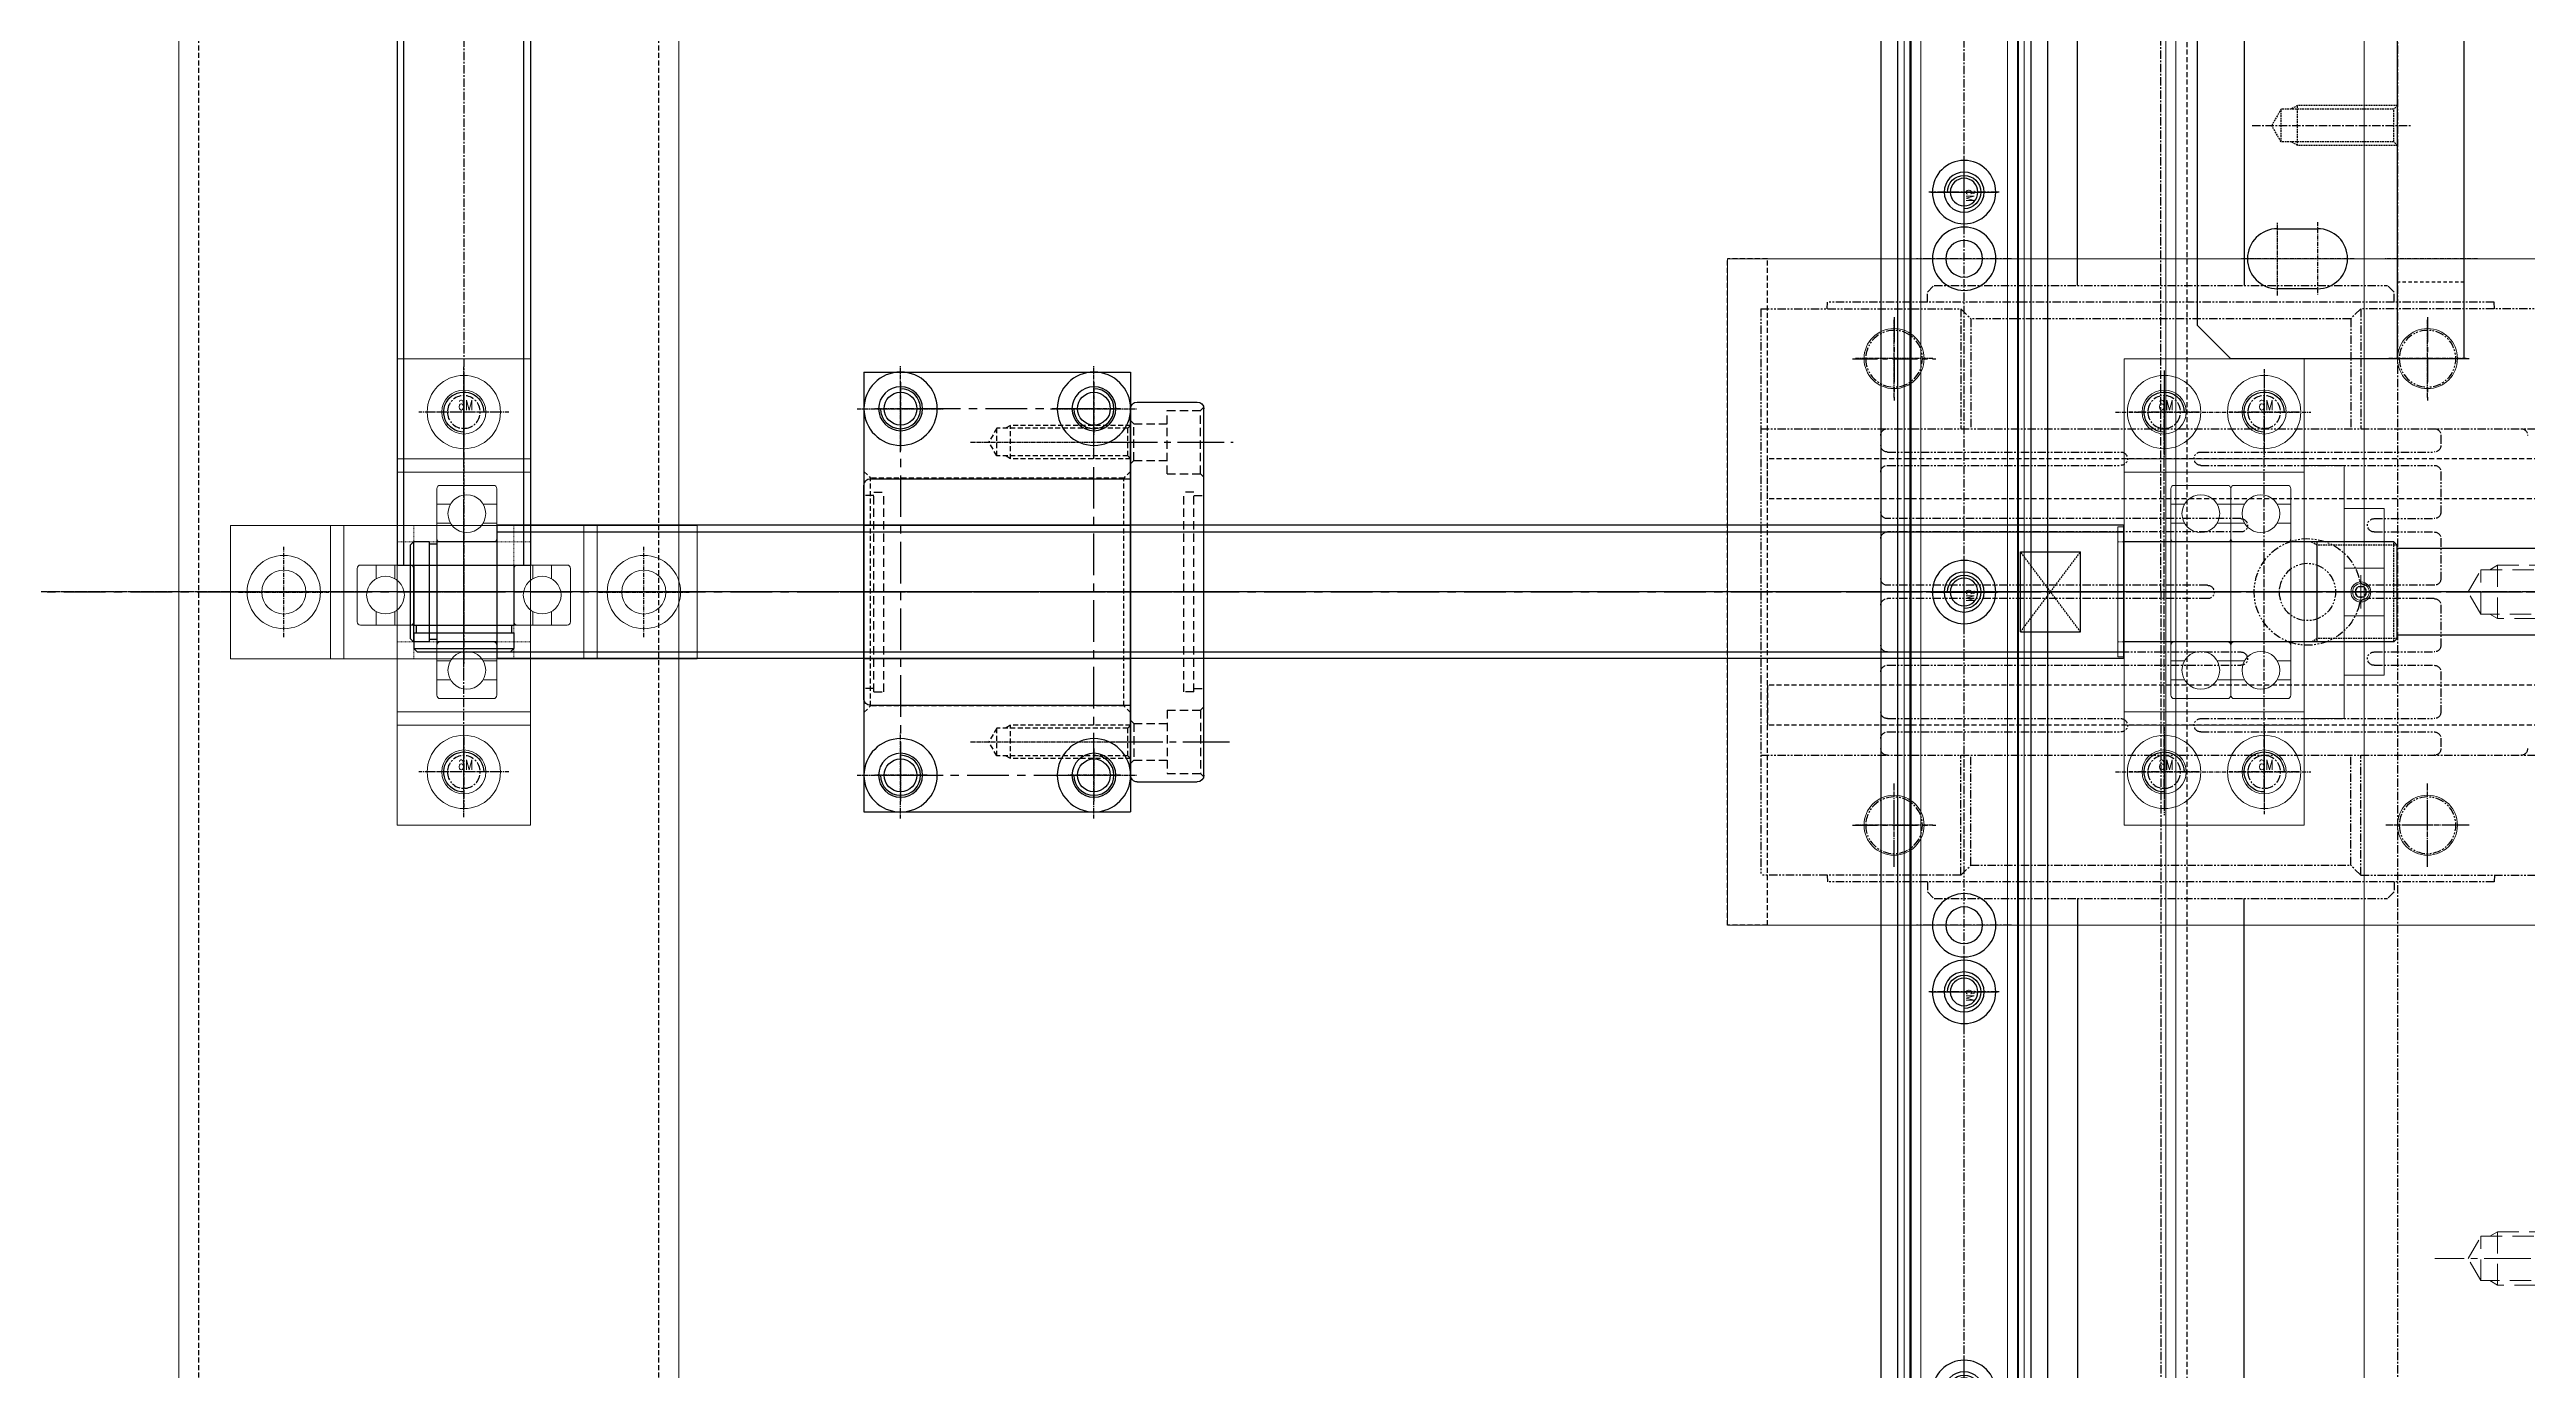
# Model space of a CAD drawing. Header units: millimetres. Extents: x -32759 to 129432, y 390 to 54305.
# Drawn here: x 21697.6 to 22069.1, y 25210.3 to 25408.3 of the extents above; entities that cross this region are included whole.
import ezdxf

# ---------------------------------------------------------------- set-up
doc = ezdxf.new("R2010")
doc.units = ezdxf.units.MM
for name, pattern in [('AM_ISO08W050', [18, 12, -1.5, 3, -1.5]), ('CENTER', [2, 1.25, -0.25, 0.25, -0.25]), ('CENTER1', [10, 7, -1, 1, -1]), ('CENTER2', [28.575, 19.05, -3.175, 3.175, -3.175]), ('DASHED2', [0.375, 0.25, -0.125]), ('H10', [1.75, 1, -0.75]), ('HIDDEN', [0.375, 0.25, -0.125]), ('HIDDEN2', [4.7625, 3.175, -1.5875]), ('HIDDENX2', [19.05, 12.7, -6.35]), ('PHANTOM', [2.5, 1.25, -0.25, 0.25, -0.25, 0.25, -0.25])]:
    doc.linetypes.add(name, pattern=pattern)
for name, color, linetype in [('01-CENTER', 1, 'CENTER'), ('01a', 8, 'Continuous'), ('01d', 211, 'Continuous'), ('04', 111, 'Continuous'), ('102', 7, 'Continuous'), ('44', 4, 'CENTER'), ('6', 6, 'Continuous'), ('7', 31, 'Continuous'), ('8', 17, 'Continuous'), ('CENTER', 1, 'CENTER'), ('CL', 1, 'CENTER'), ('FL', 3, 'Continuous'), ('HIDE', 1, 'DASHED2'), ('HL', 2, 'HIDDEN'), ('IL', 5, 'PHANTOM'), ('THIN', 3, 'Continuous'), ('중심선', 1, 'CENTER2')]:
    doc.layers.add(name, color=color, linetype=linetype)
for name, color, linetype, lineweight in [('03 중심선', 1, 'CENTER', 25), ('1111111', 1, 'Continuous', 25), ('_BODY', 7, 'Continuous', 13), ('AM_4', 3, 'Continuous', 25), ('AM_7', 4, 'AM_ISO08W050', 25), ('AM_9', 253, 'Continuous', 0)]:
    doc.layers.add(name, color=color, linetype=linetype, lineweight=lineweight)
doc.styles.add('ROMANS', font='romans')
doc.styles.get("Standard").update_dxf_attribs({"font": 'arial.ttf'})

# ---------------------------------------------------------------- blocks, each defined once
blk = doc.blocks.new('rtuyawda')
at = {"ltscale": 0.5}
for p, q in [((202390.39, 31638.9), (204600.39, 31638.9)), ((204600.39, 31563.9), (202390.39, 31563.9))]:
    blk.add_line(p, q, dxfattribs=at)
at = {"layer": 'HL', "ltscale": 3}
for p, q in [((202390.39, 31635.9), (204600.39, 31635.9)), ((202390.39, 31566.9), (204600.39, 31566.9))]:
    blk.add_line(p, q, dxfattribs=at)
blk = doc.blocks.new('78544')
at = {"color": 0}
blk.add_blockref('rtuyawda', (-12396.08, -8094.85), dxfattribs=at)
blk = doc.blocks.new('546YQQR3')
at = {"layer": 'CL', "ltscale": 0.5}
blk.add_line((207673.28, 17601.14), (207673.28, 16756.14), dxfattribs=at)
blk = doc.blocks.new('T7WERRR')
at = {"ltscale": 0.5}
blk.add_circle((209733.01, 15880.5), 4.5, dxfattribs=at)
at = {"layer": 'CL', "ltscale": 0.5}
for p, q in [((209733.01, 15886.31), (209733.01, 15874.7)), ((209727.2, 15880.5), (209738.81, 15880.5))]:
    blk.add_line(p, q, dxfattribs=at)
blk = doc.blocks.new('563RR')
at = {"ltscale": 0.5}
for p, q in [((209510.14, 15769.84), (209510.14, 15899.84)), ((209510.14, 15899.84), (209610.14, 15899.84)), ((209610.14, 15769.84), (209610.14, 15899.84)), ((209510.14, 15769.84), (209610.14, 15769.84))]:
    blk.add_line(p, q, dxfattribs=at)
for p in [(-207.86, -5.67), (-137.86, -5.67), (-207.86, -85.67), (-137.86, -85.67)]:
    blk.add_blockref('T7WERRR', p)
blk = doc.blocks.new('RUERR')
at = {"layer": 'HL', "ltscale": 3}
for p, q in [((209510.14, 15623.75), (209610.14, 15623.75)), ((209510.14, 15617.75), (209510.14, 15623.75)), ((209610.14, 15617.75), (209610.14, 15623.75)), ((209510.14, 15617.75), (209610.14, 15617.75))]:
    blk.add_line(p, q, dxfattribs=at)
blk = doc.blocks.new('T7IEEW')
at = {"layer": 'HL', "ltscale": 3}
for p, q in [((209746.18, 15617.75), (209746.18, 15623.75)), ((209864.18, 15623.75), (209746.18, 15623.75)), ((209864.18, 15617.75), (209864.18, 15623.75)), ((209864.18, 15617.75), (209746.18, 15617.75))]:
    blk.add_line(p, q, dxfattribs=at)
blk = doc.blocks.new('6RUWAQ')
for name, p in [('563RR', (0, 479.03)), ('RUERR', (0, 755.12))]:
    blk.add_blockref(name, p)
at = {"rotation": 90}
blk.add_blockref('T7IEEW', (225163.9, -193491.31), dxfattribs=at)
at = {"xscale": -1}
for name, p, rotation in [('T7IEEW', (193956.39, -193491.31), 270), ('RUERR', (0, 31872.62), 180)]:
    blk.add_blockref(name, p, dxfattribs=dict(at, rotation=rotation))
blk = doc.blocks.new('UYEWS')
for name, p in [('546YQQR3', (0, 293.69)), ('6RUWAQ', (-1886.86, 1495.21))]:
    blk.add_blockref(name, p)
blk = doc.blocks.new('56WERWT')
at = {"ltscale": 0.5}
blk.add_line((207713.36, 12910.34), (208553.36, 12910.34), dxfattribs=at)
at = {"layer": 'HL', "ltscale": 3}
blk.add_line((207713.36, 12913.54), (208553.36, 12913.54), dxfattribs=at)
blk = doc.blocks.new('574534')
for name, p in [('UYEWS', (-13724.46, 3117.63)), ('56WERWT', (-14184.54, 8017.12))]:
    blk.add_blockref(name, p)
blk = doc.blocks.new('AE4TV4SE5YR6Y')
at = {"color": 2, "linetype": 'HIDDENX2', "ltscale": 0.5}
blk.add_lwpolyline([(-7337.92, 5245.23), (-7326.95, 5245.23), (-7321.47, 5254.73), (-7326.95, 5264.23), (-7337.92, 5264.23), (-7343.41, 5254.73), (-7337.92, 5245.23)], dxfattribs=at)
blk.add_circle((-7332.44, 5254.73), 9.5, dxfattribs=at)
blk.add_circle((-7332.44, 5254.73), 5.05)
at = {"layer": 'CENTER'}
for p, q in [((-7332.44, 5267.23), (-7332.44, 5242.23)), ((-7346.41, 5254.73), (-7318.47, 5254.73))]:
    blk.add_line(p, q, dxfattribs=at)
at = {"layer": 'THIN'}
blk.add_arc((-7332.44, 5254.73), 6, 255, 165, dxfattribs=at)
blk = doc.blocks.new('A4TCES5YTRTY')
at = {"color": 2, "linetype": 'HIDDENX2', "ltscale": 0.2}
for p, q in [((-7334.14, 5176.05), (-7334.14, 5164.79)), ((-7334.72, 5174.17), (-7340.64, 5174.17)), ((-7334.72, 5166.67), (-7340.64, 5166.67))]:
    blk.add_line(p, q, dxfattribs=at)
blk.add_lwpolyline([(-7340.64, 5177.92), (-7334.72, 5177.92, -0.309401), (-7334.72, 5174.17, -0.154701), (-7334.72, 5166.67, -0.309401), (-7334.72, 5162.91), (-7340.64, 5162.91), (-7340.64, 5177.92)], format="xyb", dxfattribs=at)
at = {"layer": 'CENTER'}
blk.add_line((-7331.14, 5170.42), (-7343.64, 5170.42), dxfattribs=at)
blk = doc.blocks.new('A$C0981541C')
at = {"color": 3}
for p, q in [((365, 40), (-65, 40)), ((-65, 40), (-65, 0)), ((365, 0), (365, 40)), ((365, 0), (-65, 0))]:
    blk.add_line(p, q, dxfattribs=at)
at = {"color": 2, "linetype": 'HIDDENX2'}
for p, q in [((-62, 40), (-62, 4)), ((362, 4), (362, 40)), ((-65, 4), (-62, 4)), ((362, 4), (365, 4)), ((-65, 3), (365, 3))]:
    blk.add_line(p, q, dxfattribs=at)
at = {"color": 1, "linetype": 'CENTER', "ltscale": 3}
for p, q in [((-25, 34.44), (-25, 5.56)), ((325, 34.44), (325, 5.56)), ((-10.56, 20), (-39.44, 20)), ((310.56, 20), (339.44, 20))]:
    blk.add_line(p, q, dxfattribs=at)
at = {"color": 3}
for centre in [(-25, 20), (325, 20)]:
    blk.add_circle(centre, 7, dxfattribs=at)
at = {"extrusion": (0, 0, -1), "zscale": -1, "rotation": 90.00000000000004}
for p in [(5279.73, 7352.44), (4929.73, 7352.44)]:
    blk.add_blockref('AE4TV4SE5YR6Y', p, dxfattribs=at)
at = {"extrusion": (0, 0, -1), "xscale": -1, "zscale": -1}
blk.add_blockref('A4TCES5YTRTY', (-7278.64, -5150.42), dxfattribs=at)
at = {"xscale": -1}
blk.add_blockref('A4TCES5YTRTY', (-6978.64, -5150.42), dxfattribs=at)
at = {"extrusion": (0, 0, -1), "xscale": -1, "zscale": -1, "rotation": 270}
for p in [(-5170.42, 7343.64), (-5320.42, 7343.64), (-5470.42, 7343.64)]:
    blk.add_blockref('A4TCES5YTRTY', p, dxfattribs=at)
blk = doc.blocks.new('A$C1D586A40')
at = {"linetype": 'HIDDEN2'}
for p, q in [((155, 447.76), (155, 439.76)), ((157.5, 447.09), (157.5, 440.44)), ((155, 347.76), (155, 339.76)), ((157.5, 347.09), (157.5, 340.44))]:
    blk.add_line(p, q, dxfattribs=at)
at = {"color": 1, "linetype": 'CENTER1'}
for p, q in [((130, 443.76), (164.42, 443.76)), ((130, 343.76), (164.42, 343.76))]:
    blk.add_line(p, q, dxfattribs=at)
at = {"linetype": 'HIDDEN2'}
for points in [[(135, 447.76), (155, 447.76), (156.17, 447.09)], [(135.68, 447.09), (157.5, 447.09), (159.42, 443.76), (157.5, 440.44), (135.68, 440.44)], [(156.17, 440.44), (155, 439.76), (135, 439.76)], [(135, 347.76), (155, 347.76), (156.17, 347.09)], [(135.68, 347.09), (157.5, 347.09), (159.42, 343.76), (157.5, 340.44), (135.68, 340.44)], [(156.17, 340.44), (155, 339.76), (135, 339.76)]]:
    blk.add_lwpolyline(points, dxfattribs=at)
at = {"rotation": 270}
blk.add_blockref('A$C0981541C', (135, 493.76), dxfattribs=at)
blk = doc.blocks.new('ORDERNO')
at = {"color": 3}
blk.add_attdef('ORDER', (0, 0), '', height=5, dxfattribs=at)
blk = doc.blocks.new('lyk-2536')
at = {"ltscale": 0.5}
blk.add_circle((187210.73, 49646.6), 2.07, dxfattribs=at)
at = {"layer": '03 중심선'}
for p, q in [((187210.73, 49651.88), (187210.73, 49641.32)), ((187205.45, 49646.6), (187216.01, 49646.6))]:
    blk.add_line(p, q, dxfattribs=at)
at = {"layer": '1111111'}
blk.add_arc((187210.73, 49646.6), 2.5, 270, 180, dxfattribs=at)
at = {"color": 2}
ref = blk.add_blockref('ORDERNO', (187209.31, 49646.9), dxfattribs=dict(at, xscale=0.4000000000014552, yscale=0.4000000000014552, zscale=0.4000000000014552))
ref.add_attrib('ORDER', 'M5', (187209.31, 49646.9), dxfattribs={"color": 0, "height": 1.2, "style": 'ROMANS', "width": 0.8})
blk = doc.blocks.new('fdsgsdfgfsdgsdfgsd')
for p, q in [((136257.3, 37128.35), (135737.3, 37128.35)), ((135737.3, 37103.35), (135737.3, 37128.35)), ((136257.3, 37103.35), (136257.3, 37128.35)), ((136257.3, 37103.35), (135737.3, 37103.35))]:
    blk.add_line(p, q)
for centre, radius in [((135777.3, 37115.85), 4.75), ((135867.3, 37115.85), 4.75), ((135947.3, 37115.85), 4.75), ((136047.3, 37115.85), 4.75), ((136127.3, 37115.85), 4.75), ((136217.3, 37115.85), 4.75), ((135777.3, 37115.85), 2.75), ((135867.3, 37115.85), 2.75), ((135947.3, 37115.85), 2.75), ((136047.3, 37115.85), 2.75), ((136127.3, 37115.85), 2.75), ((136217.3, 37115.85), 2.75)]:
    blk.add_circle(centre, radius)
at = {"layer": 'CENTER'}
for p, q in [((135777.3, 37122.97), (135777.3, 37108.72)), ((135867.3, 37122.97), (135867.3, 37108.72)), ((135947.3, 37122.97), (135947.3, 37108.72)), ((136047.3, 37122.97), (136047.3, 37108.72)), ((136127.3, 37122.97), (136127.3, 37108.72)), ((136217.3, 37122.97), (136217.3, 37108.72)), ((135732.98, 37115.85), (136262.34, 37115.85))]:
    blk.add_line(p, q, dxfattribs=at)
at = {"layer": 'CL'}
blk.add_line((135757.3, 37120.35), (135757.3, 37111.35), dxfattribs=at)
for p in [(-51453.43, -12530.76), (-51393.43, -12530.76), (-51333.43, -12530.76), (-51273.43, -12530.76), (-51213.43, -12530.76), (-51153.43, -12530.76), (-51093.43, -12530.76), (-51033.43, -12530.76), (-50973.43, -12530.76)]:
    blk.add_blockref('lyk-2536', p)
blk = doc.blocks.new('xcvbcxbcxv')
at = {"layer": 'AM_4'}
for p, q in [((135765.91, 36878.21), (135765.91, 36898.21)), ((136285.91, 36898.21), (135765.91, 36898.21)), ((136285.91, 36878.21), (136285.91, 36898.21)), ((136285.91, 36896.2), (135765.91, 36896.2)), ((136285.91, 36880.22), (135765.91, 36880.22)), ((136285.91, 36878.21), (135765.91, 36878.21))]:
    blk.add_line(p, q, dxfattribs=at)
for centre, radius in [((135785.91, 36888.21), 4.75), ((135785.91, 36888.21), 3), ((135845.91, 36888.21), 4.75), ((135845.91, 36888.21), 3), ((135905.91, 36888.21), 4.75), ((135905.91, 36888.21), 3), ((135965.91, 36888.21), 4.75), ((135965.91, 36888.21), 3), ((136025.91, 36888.21), 4.75), ((136025.91, 36888.21), 3), ((136085.91, 36888.21), 4.75), ((136085.91, 36888.21), 3), ((136145.91, 36888.21), 4.75), ((136145.91, 36888.21), 3), ((136205.91, 36888.21), 4.75), ((136205.91, 36888.21), 3), ((136265.91, 36888.21), 4.75), ((136265.91, 36888.21), 3)]:
    blk.add_circle(centre, radius, dxfattribs=at)
at = {"layer": 'AM_7'}
for p, q in [((135785.91, 36883.22), (135785.91, 36893.2)), ((135845.91, 36883.22), (135845.91, 36893.2)), ((135905.91, 36883.22), (135905.91, 36893.2)), ((135965.91, 36883.22), (135965.91, 36893.2)), ((136025.91, 36883.22), (136025.91, 36893.2)), ((136085.91, 36883.22), (136085.91, 36893.2)), ((136145.91, 36883.22), (136145.91, 36893.2)), ((136205.91, 36883.22), (136205.91, 36893.2)), ((136265.91, 36883.22), (136265.91, 36893.2)), ((135780.93, 36888.21), (135790.9, 36888.21)), ((135840.93, 36888.21), (135850.9, 36888.21)), ((135900.93, 36888.21), (135910.9, 36888.21)), ((135960.93, 36888.21), (135970.9, 36888.21)), ((136020.93, 36888.21), (136030.9, 36888.21)), ((136080.93, 36888.21), (136090.9, 36888.21)), ((136140.93, 36888.21), (136150.9, 36888.21)), ((136200.93, 36888.21), (136210.9, 36888.21)), ((136260.93, 36888.21), (136270.9, 36888.21))]:
    blk.add_line(p, q, dxfattribs=at)
at = {"layer": 'AM_9'}
for p, q in [((136285.91, 36897.21), (135765.91, 36897.21)), ((136285.91, 36896.37), (135765.91, 36896.37)), ((136285.91, 36894.71), (135765.91, 36894.71)), ((136285.91, 36881.71), (135765.91, 36881.71)), ((136285.91, 36880.06), (135765.91, 36880.06)), ((136285.91, 36879.21), (135765.91, 36879.21))]:
    blk.add_line(p, q, dxfattribs=at)
blk = doc.blocks.new('asfdsafsdfsaf')
at = {"color": 6, "ltscale": 0.5}
for p, q in [((125662.49, 42101.24), (125662.49, 42070.24)), ((125670.99, 42101.74), (125662.99, 42101.74)), ((125671.49, 42070.24), (125671.49, 42101.24)), ((125664.54, 42098.91), (125662.49, 42098.91)), ((125671.49, 42098.91), (125669.45, 42098.91)), ((125664.54, 42096.07), (125662.49, 42096.07)), ((125671.49, 42096.07), (125669.45, 42096.07)), ((125662.99, 42093.24), (125670.99, 42093.24)), ((125664.54, 42075.41), (125662.49, 42075.41)), ((125670.99, 42078.24), (125662.99, 42078.24)), ((125671.49, 42075.41), (125669.45, 42075.41)), ((125664.54, 42072.57), (125662.49, 42072.57)), ((125671.49, 42072.57), (125669.45, 42072.57)), ((125662.99, 42069.74), (125670.99, 42069.74))]:
    blk.add_line(p, q, dxfattribs=at)
for centre in [(125666.99, 42097.49), (125666.99, 42073.99)]:
    blk.add_circle(centre, 2.83, dxfattribs=at)
for centre, start, end in [((125662.99, 42101.24), 90, 180), ((125670.99, 42101.24), 0, 90), ((125662.99, 42093.74), 180, 270), ((125670.99, 42093.74), 270, 0), ((125662.99, 42077.74), 90, 180), ((125670.99, 42077.74), 0, 90), ((125662.99, 42070.24), 180, 270), ((125670.99, 42070.24), 270, 0)]:
    blk.add_arc(centre, 0.5, start, end, dxfattribs=at)
at = {"layer": 'CL', "color": 6, "ltscale": 0.5}
blk.add_line((125661.49, 42085.74), (125672.49, 42085.74), dxfattribs=at)
blk = doc.blocks.new('xcvbxcbcvbxcxcvb')
at = {"color": 6}
blk.add_blockref('asfdsafsdfsaf', (0, 0), dxfattribs=at)
at = {"color": 6, "xscale": -1}
blk.add_blockref('asfdsafsdfsaf', (251342.99, 0), dxfattribs=at)
blk = doc.blocks.new('sdfgsdgffdgsds')
at = {"color": 7, "linetype": 'Continuous'}
for p, q in [((127678.29, 33972.74), (127678.29, 34042.74)), ((127678.29, 34042.74), (127705.29, 34042.74)), ((127705.29, 33972.74), (127705.29, 34042.74)), ((127678.29, 34027.74), (127705.29, 34027.74)), ((127678.29, 34025.74), (127705.29, 34025.74)), ((127711.29, 34026.74), (127705.29, 34026.74)), ((127711.29, 33988.74), (127711.29, 34026.74)), ((127717.29, 34020.24), (127711.29, 34020.24)), ((127717.29, 34020.24), (127717.29, 33995.24)), ((127677.33, 33997.99), (127677.33, 34017.49)), ((127711.29, 34011.33), (127717.29, 34011.33)), ((127713.36, 34008.49), (127712.93, 34007.74)), ((127712.93, 34007.74), (127713.36, 34006.99)), ((127714.23, 34008.49), (127713.36, 34008.49)), ((127714.23, 34006.99), (127713.36, 34006.99)), ((127714.23, 34008.49), (127714.66, 34007.74)), ((127714.66, 34007.74), (127714.23, 34006.99)), ((127711.29, 34004.16), (127717.29, 34004.16)), ((127717.29, 33995.24), (127711.29, 33995.24)), ((127678.29, 33989.74), (127705.29, 33989.74)), ((127711.29, 33988.74), (127705.29, 33988.74)), ((127678.29, 33987.74), (127705.29, 33987.74)), ((127678.29, 33972.74), (127705.29, 33972.74))]:
    blk.add_line(p, q, dxfattribs=at)
at = {"color": 7, "linetype": 'CENTER'}
for p, q in [((127678.29, 34017.49), (127677.33, 34017.49)), ((127678.29, 33997.99), (127677.33, 33997.99))]:
    blk.add_line(p, q, dxfattribs=at)
at = {"color": 2, "linetype": 'DASHED2', "ltscale": 0.1}
for p, q in [((127717.29, 34015.24), (127677.39, 34015.24)), ((127717.29, 34000.24), (127677.39, 34000.24))]:
    blk.add_line(p, q, dxfattribs=at)
at = {"color": 3, "linetype": 'CENTER2'}
blk.add_line((127713.79, 34005.24), (127713.79, 34010.24), dxfattribs=at)
at = {"color": 7, "linetype": 'Continuous'}
for centre, radius in [((127684.29, 34034.74), 5.5), ((127684.29, 34034.74), 3.3), ((127699.29, 34034.74), 5.5), ((127699.29, 34034.74), 3.3), ((127713.79, 34007.74), 1.5), ((127713.79, 34007.74), 1.25), ((127713.79, 34007.74), 0.866), ((127684.29, 33980.74), 5.5), ((127699.29, 33980.74), 5.5), ((127684.29, 33980.74), 3.3), ((127699.29, 33980.74), 3.3)]:
    blk.add_circle(centre, radius, dxfattribs=at)
at = {"layer": 'CL', "ltscale": 0.5}
for p, q in [((127684.29, 34028), (127684.29, 34041.22)), ((127699.29, 34027.56), (127699.29, 34041.08)), ((127676.97, 34034.74), (127706.29, 34034.74)), ((127719.29, 34007.74), (127675.39, 34007.74)), ((127684.29, 33974.53), (127684.29, 33987.54)), ((127699.29, 33974.32), (127699.29, 33987.47)), ((127676.97, 33980.74), (127706.29, 33980.74))]:
    blk.add_line(p, q, dxfattribs=at)
at = {"color": 6}
blk.add_blockref('xcvbxcbcvbxcxcvb', (2022.8, -8078), dxfattribs=at)
blk = doc.blocks.new('xcvbxcvbvxc')
at = {"color": 2, "linetype": 'H10', "ltscale": 0.5}
for p, q in [((125605.09, 34117.54), (125605.09, 34127.54)), ((125652.09, 34117.54), (125652.09, 34127.54))]:
    blk.add_line(p, q, dxfattribs=at)
at = {"layer": 'CL', "ltscale": 0.5}
for p, q in [((125608.59, 34115.54), (125608.59, 34129.54)), ((125648.59, 34115.54), (125648.59, 34129.54))]:
    blk.add_line(p, q, dxfattribs=at)
blk = doc.blocks.new('CVNBVN')
at = {"ltscale": 0.5}
for p, q in [((125604.09, 33926.71), (125604.09, 33932.71)), ((125613.09, 33932.71), (125613.09, 33926.71))]:
    blk.add_line(p, q, dxfattribs=at)
for centre, start, end in [((125608.59, 33932.71), 0, 180), ((125608.59, 33926.71), 180, 0)]:
    blk.add_arc(centre, 4.5, start, end, dxfattribs=at)
at = {"layer": 'CL', "ltscale": 0.5}
for p, q in [((125608.59, 33921.21), (125608.59, 33938.21)), ((125603.09, 33932.71), (125614.09, 33932.71)), ((125614.09, 33926.71), (125603.09, 33926.71))]:
    blk.add_line(p, q, dxfattribs=at)
blk = doc.blocks.new('sdfgdsfgfsdgds')
at = {"ltscale": 0.5}
for p, q in [((135832.71, 34399.8), (135837.71, 34404.8)), ((135837.71, 34404.8), (135897.71, 34404.8)), ((135897.71, 34404.8), (135902.71, 34399.8)), ((135832.71, 34364.8), (135832.71, 34399.8)), ((135902.71, 34364.8), (135902.71, 34399.8)), ((135832.71, 34374.8), (135902.71, 34374.8)), ((135832.71, 34364.8), (135902.71, 34364.8))]:
    blk.add_line(p, q, dxfattribs=at)
for name, p in [('CVNBVN', (10239.13, 460.09)), ('CVNBVN', (10279.13, 460.09)), ('xcvbxcvbvxc', (10239.13, 247.26))]:
    blk.add_blockref(name, p)
blk = doc.blocks.new('asfsadfsfas')
at = {"ltscale": 0.5}
for radius in [5.5, 3.3]:
    blk.add_circle((150451.8, 21650.26), radius, dxfattribs=at)
at = {"layer": 'CL', "ltscale": 0.5}
for p, q in [((150451.8, 21656.76), (150451.8, 21643.76)), ((150445.3, 21650.26), (150458.3, 21650.26))]:
    blk.add_line(p, q, dxfattribs=at)
blk = doc.blocks.new('asdfassas')
at = {"layer": 'CL', "ltscale": 5}
blk.add_line((129946.24, 40025.74), (130726.24, 40025.74), dxfattribs=at)
blk.add_lwpolyline([(130441.74, 40053.24), (130470.74, 40053.24), (130470.74, 39998.24), (130441.74, 39998.24)], close=True, dxfattribs=at)
for p in [(-20010.06, 18402.98), (-19981.06, 18402.98), (-20010.06, 18347.98), (-19981.06, 18347.98)]:
    blk.add_blockref('asfsadfsfas', p)
blk = doc.blocks.new('cvbnnbv')
at = {"color": 7, "linetype": 'Continuous'}
for p, q in [((125520.29, 41911.59), (125520.29, 41891.59)), ((125520.29, 41911.59), (125590.29, 41911.59)), ((125535.29, 41911.59), (125535.29, 41891.59)), ((125537.29, 41891.59), (125537.29, 41911.59)), ((125573.29, 41891.59), (125573.29, 41911.59)), ((125575.29, 41911.59), (125575.29, 41891.59)), ((125590.29, 41911.59), (125590.29, 41891.59)), ((125520.29, 41891.59), (125590.29, 41891.59))]:
    blk.add_line(p, q, dxfattribs=at)
at = {"color": 2, "linetype": 'DASHED2', "ltscale": 0.1}
for p, q in [((125547.79, 41891.59), (125547.79, 41911.59)), ((125562.79, 41891.59), (125562.79, 41911.59))]:
    blk.add_line(p, q, dxfattribs=at)
at = {"color": 7, "linetype": 'Continuous'}
for centre, radius in [((125528.29, 41901.59), 5.5), ((125528.29, 41901.59), 3.3), ((125582.29, 41901.59), 5.5), ((125582.29, 41901.59), 3.3)]:
    blk.add_circle(centre, radius, dxfattribs=at)
at = {"layer": 'CL', "ltscale": 0.5}
for p, q in [((125555.29, 41914.6), (125555.29, 41888.7)), ((125528.29, 41908.36), (125528.29, 41894.82)), ((125582.29, 41908.36), (125582.29, 41894.82)), ((125521.52, 41901.59), (125535.06, 41901.59)), ((125575.52, 41901.59), (125589.06, 41901.59))]:
    blk.add_line(p, q, dxfattribs=at)
blk = doc.blocks.new('sdfgsdfgdsd')
blk.add_blockref('cvbnnbv', (18.48, -6899.73))
at = {"color": 6, "rotation": 90}
blk.add_blockref('asfdsafsdfsaf', (167659.51, -90664.68), dxfattribs=at)
blk = doc.blocks.new('zxcvzvczzx')
for p, q in [((140925.93, 35537.33), (140925.93, 35557.33)), ((141169.93, 35557.33), (141169.93, 35537.33)), ((140913.43, 35554.83), (140912.93, 35554.33)), ((140912.93, 35540.33), (140912.93, 35554.33)), ((140915.78, 35554.83), (140913.43, 35554.83)), ((140913.43, 35539.83), (140913.43, 35554.83)), ((140915.78, 35539.83), (140915.78, 35554.83)), ((140916.93, 35554.48), (140915.78, 35554.48)), ((140916.93, 35539.83), (140916.93, 35554.83)), ((140925.93, 35554.83), (140916.93, 35554.83)), ((141154.43, 35553.33), (141154.43, 35541.33)), ((141154.43, 35553.33), (141163.43, 35553.33)), ((141163.43, 35553.33), (141163.43, 35541.33)), ((141210.43, 35554.83), (141169.93, 35554.83)), ((141198.93, 35554.83), (141198.93, 35539.83)), ((141210.93, 35554.33), (141210.43, 35554.83)), ((141210.93, 35554.33), (141210.93, 35540.33)), ((141287.93, 35553.83), (141210.93, 35553.83)), ((141154.43, 35541.33), (141163.43, 35541.33)), ((140912.93, 35540.33), (140913.43, 35539.83)), ((140915.78, 35539.83), (140913.43, 35539.83)), ((140916.93, 35540.18), (140915.78, 35540.18)), ((140925.93, 35539.83), (140916.93, 35539.83)), ((141210.43, 35539.83), (141169.93, 35539.83)), ((141210.93, 35540.33), (141210.43, 35539.83)), ((141287.93, 35540.83), (141210.93, 35540.83))]:
    blk.add_line(p, q)
at = {"ltscale": 0.5}
for p, q in [((141169.93, 35557.33), (140925.93, 35557.33)), ((141169.93, 35537.33), (140925.93, 35537.33))]:
    blk.add_line(p, q, dxfattribs=at)
at = {"color": 1, "ltscale": 0.5}
for p, q in [((140925.93, 35556.33), (141169.93, 35556.33)), ((140925.93, 35538.33), (141169.93, 35538.33))]:
    blk.add_line(p, q, dxfattribs=at)
at = {"layer": 'CENTER', "color": 1, "linetype": 'CENTER'}
blk.add_line((141314.93, 35547.33), (140910.93, 35547.33), dxfattribs=at)
at = {"layer": 'HIDE'}
for p, q in [((141154.43, 35553.33), (141163.43, 35541.33)), ((141163.43, 35553.33), (141154.43, 35541.33)), ((141198.93, 35554.33), (141198.06, 35554.83)), ((141210.93, 35554.33), (141198.93, 35554.33)), ((141198.93, 35540.33), (141198.06, 35539.83)), ((141210.93, 35540.33), (141198.93, 35540.33))]:
    blk.add_line(p, q, dxfattribs=at)
at = {"layer": 'HIDE', "color": 3}
blk.add_line((141210.43, 35554.83), (141210.43, 35539.83), dxfattribs=at)
blk = doc.blocks.new('asdfsafdasfsa')
for p, q in [((140920.58, 35604.18), (140920.58, 35624.18)), ((141134.58, 35624.18), (141134.58, 35604.18)), ((140908.08, 35621.68), (140907.58, 35621.18)), ((140907.58, 35607.18), (140907.58, 35621.18)), ((140910.43, 35621.68), (140908.08, 35621.68)), ((140908.08, 35606.68), (140908.08, 35621.68)), ((140910.43, 35606.68), (140910.43, 35621.68)), ((140911.58, 35621.33), (140910.43, 35621.33)), ((140911.58, 35606.68), (140911.58, 35621.68)), ((140920.58, 35621.68), (140911.58, 35621.68)), ((141119.08, 35620.18), (141119.08, 35608.18)), ((141119.08, 35620.18), (141128.08, 35620.18)), ((141128.08, 35620.18), (141128.08, 35608.18)), ((141175.08, 35621.68), (141134.58, 35621.68)), ((141163.58, 35621.68), (141163.58, 35606.68)), ((141175.58, 35621.18), (141175.08, 35621.68)), ((141175.58, 35621.18), (141175.58, 35607.18)), ((141212.58, 35620.68), (141175.58, 35620.68)), ((141212.58, 35620.68), (141212.58, 35607.68)), ((141237.08, 35619.18), (141212.58, 35619.18)), ((141237.58, 35618.68), (141237.08, 35619.18)), ((141237.08, 35609.18), (141237.08, 35619.18)), ((141237.58, 35618.68), (141237.08, 35619.18)), ((141237.58, 35618.68), (141237.58, 35609.68)), ((141119.08, 35608.18), (141128.08, 35608.18)), ((141237.08, 35609.18), (141212.58, 35609.18)), ((141237.08, 35609.18), (141237.58, 35609.68)), ((140907.58, 35607.18), (140908.08, 35606.68)), ((140910.43, 35606.68), (140908.08, 35606.68)), ((140911.58, 35607.03), (140910.43, 35607.03)), ((140920.58, 35606.68), (140911.58, 35606.68)), ((141175.08, 35606.68), (141134.58, 35606.68)), ((141175.58, 35607.18), (141175.08, 35606.68)), ((141212.58, 35607.68), (141175.58, 35607.68))]:
    blk.add_line(p, q)
at = {"ltscale": 0.5}
for p, q in [((141134.58, 35624.18), (140920.58, 35624.18)), ((141134.58, 35604.18), (140920.58, 35604.18))]:
    blk.add_line(p, q, dxfattribs=at)
at = {"color": 1, "ltscale": 0.5}
for p, q in [((140920.58, 35623.18), (141134.58, 35623.18)), ((140920.58, 35605.18), (141134.58, 35605.18))]:
    blk.add_line(p, q, dxfattribs=at)
at = {"layer": 'CENTER', "color": 1, "linetype": 'CENTER'}
blk.add_line((141239.58, 35614.18), (140905.58, 35614.18), dxfattribs=at)
at = {"layer": 'HIDE'}
for p, q in [((141128.08, 35620.18), (141119.08, 35608.18)), ((141119.08, 35620.18), (141128.08, 35608.18)), ((141163.58, 35621.18), (141162.71, 35621.68)), ((141175.58, 35621.18), (141163.58, 35621.18)), ((141175.08, 35621.68), (141175.08, 35606.68)), ((141163.58, 35607.18), (141162.71, 35606.68)), ((141175.58, 35607.18), (141163.58, 35607.18))]:
    blk.add_line(p, q, dxfattribs=at)
at = {"layer": 'HL', "ltscale": 3}
for q in [(141217.58, 35619.18), (141237.58, 35616.68)]:
    blk.add_line((141217.58, 35616.68), q, dxfattribs=at)
at = {"layer": '중심선', "lineweight": -3}
blk.add_line((141219.58, 35614.84), (141219.58, 35620.98), dxfattribs=at)
blk = doc.blocks.new('lyk-2481')
blk.add_circle((1114232.02, 10051.26), 2.46)
at = {"layer": '03 중심선'}
for p, q in [((1114232.02, 10056.54), (1114232.02, 10045.98)), ((1114226.74, 10051.26), (1114237.3, 10051.26))]:
    blk.add_line(p, q, dxfattribs=at)
at = {"layer": '1111111'}
blk.add_arc((1114232.02, 10051.26), 3, 270, 180, dxfattribs=at)
at = {"color": 2}
ref = blk.add_blockref('ORDERNO', (1114230.6, 10051.56), dxfattribs=dict(at, xscale=0.5, yscale=0.5, zscale=0.5))
ref.add_attrib('ORDER', 'M6', (1114230.6, 10051.56), dxfattribs={"color": 0, "height": 1.5, "style": 'ROMANS', "width": 0.8})
blk = doc.blocks.new('HHDFHGDFGHF')
at = {"layer": 'CL'}
blk.add_line((150422.53, 21615.22), (150398.73, 21615.22), dxfattribs=at)
at = {"layer": 'FL', "color": 2, "linetype": 'HIDDEN'}
for p, q in [((150400.73, 21618.22), (150401.27, 21617.68)), ((150400.73, 21618.22), (150415.73, 21618.22)), ((150401.27, 21617.68), (150401.27, 21612.76)), ((150401.27, 21617.68), (150418.19, 21617.68)), ((150415.73, 21618.22), (150415.73, 21612.22)), ((150415.73, 21618.22), (150416.66, 21617.68)), ((150418.19, 21617.68), (150418.19, 21612.76)), ((150418.19, 21617.68), (150419.6, 21615.22)), ((150418.19, 21612.76), (150419.6, 21615.22)), ((150400.73, 21612.22), (150401.27, 21612.76)), ((150400.73, 21612.22), (150415.73, 21612.22)), ((150401.27, 21612.76), (150418.19, 21612.76)), ((150415.73, 21612.22), (150416.66, 21612.76))]:
    blk.add_line(p, q, dxfattribs=at)
blk = doc.blocks.new('sdfgsdfgdgs')
blk.add_blockref('HHDFHGDFGHF', (-24416.16, 13582.95))
blk = doc.blocks.new('asfsafdafasffafassaf')
blk.add_line((128329.32, 39720.8), (128329.32, 40240.8))
at = {"layer": '03 중심선'}
blk.add_line((128302.52, 39980.8), (128301.32, 39980.8), dxfattribs=at)
at = {"layer": 'CENTER'}
for p, q in [((128039.32, 40010.1), (128039.32, 39951.5)), ((128294.32, 40010.1), (128294.32, 39951.5)), ((128309.32, 40010.1), (128309.32, 39951.5)), ((128340.77, 39980.8), (127737.86, 39980.8))]:
    blk.add_line(p, q, dxfattribs=at)
at = {"rotation": 180}
for p in [(1242271.34, 50059.06), (1242526.34, 50059.06), (1242541.34, 50059.06), (1242271.34, 50005.06), (1242526.34, 50005.06), (1242541.34, 50005.06)]:
    blk.add_blockref('lyk-2481', p, dxfattribs=at)
at = {"xscale": -1}
blk.add_blockref('sdfgsdfgdgs', (254313.89, 4712.64), dxfattribs=at)
blk = doc.blocks.new('7tuw')
at = {"ltscale": 0.5}
blk.add_circle((288713.78, 33702.08), 2.46, dxfattribs=at)
at = {"color": 1, "ltscale": 0.5}
blk.add_arc((288713.78, 33702.08), 3, 270, 180, dxfattribs=at)
at = {"layer": 'CL', "ltscale": 0.5}
for p, q in [((288713.78, 33706.08), (288713.78, 33698.08)), ((288709.78, 33702.08), (288717.78, 33702.08))]:
    blk.add_line(p, q, dxfattribs=at)
blk = doc.blocks.new('ttyry')
at = {"layer": 'CL', "ltscale": 0.5}
blk.add_line((288367.22, 33811.22), (288341.22, 33811.22), dxfattribs=at)
at = {"layer": 'HL', "ltscale": 3}
for p, q in [((288343.22, 33813.72), (288343.65, 33813.29)), ((288343.22, 33813.72), (288361.22, 33813.72)), ((288343.65, 33813.29), (288343.65, 33809.15)), ((288343.65, 33813.29), (288363.29, 33813.29)), ((288361.22, 33813.72), (288361.22, 33808.72)), ((288361.22, 33813.72), (288361.97, 33813.29)), ((288363.29, 33813.29), (288363.29, 33809.15)), ((288363.29, 33813.29), (288364.48, 33811.22)), ((288363.29, 33809.15), (288364.48, 33811.22)), ((288343.22, 33808.72), (288343.65, 33809.15)), ((288343.22, 33808.72), (288361.22, 33808.72)), ((288343.65, 33809.15), (288363.29, 33809.15)), ((288361.22, 33808.72), (288361.97, 33809.15))]:
    blk.add_line(p, q, dxfattribs=at)
blk = doc.blocks.new('567ue4t')
at = {"layer": '01-CENTER'}
blk.add_line((306434.99, 36601.21), (306478.99, 36601.21), dxfattribs=at)
at = {"layer": 'HL', "ltscale": 3}
for p, q in [((306436.99, 36619.31), (306437.99, 36618.31)), ((306476.99, 36619.31), (306475.99, 36618.31)), ((306437.99, 36618.31), (306475.99, 36618.31)), ((306437.99, 36618.31), (306437.99, 36584.11)), ((306475.99, 36618.31), (306475.99, 36584.11)), ((306436.99, 36583.11), (306437.99, 36584.11)), ((306437.99, 36584.11), (306475.99, 36584.11)), ((306476.99, 36583.11), (306475.99, 36584.11))]:
    blk.add_line(p, q, dxfattribs=at)
blk = doc.blocks.new('ASDFASDFDSFA')
at = {"ltscale": 0.5}
for p, q in [((125528.06, 35658.54), (125528.06, 35618.54)), ((125528.06, 35658.54), (125594.06, 35658.54)), ((125551.06, 35658.54), (125551.06, 35618.54)), ((125571.06, 35658.54), (125571.06, 35618.54)), ((125594.06, 35658.54), (125594.06, 35618.54)), ((125528.06, 35618.54), (125594.06, 35618.54))]:
    blk.add_line(p, q, dxfattribs=at)
at = {"extrusion": (0, 0, -1), "zscale": -1}
for name, p, rotation in [('567ue4t', (-88959.85, -270818.45), 90), ('7tuw', (163180.22, 69355.12), 180), ('7tuw', (163125.22, 69355.12), 180), ('ttyry', (-91727.34, -252724.68), 90), ('ttyry', (-91772.34, -252724.68), 90), ('7tuw', (163180.22, 69326.12), 180), ('7tuw', (163125.22, 69326.12), 180)]:
    blk.add_blockref(name, p, dxfattribs=dict(at, rotation=rotation))
blk = doc.blocks.new('bm-76tyregf4')
at = {"ltscale": 5}
for p, q in [((58539.66, 28371.36), (58539.66, 28426.36)), ((58549.66, 28427.36), (58540.66, 28427.36)), ((58550.66, 28371.36), (58550.66, 28426.36)), ((58589.66, 28415.86), (58550.66, 28415.86)), ((58590.66, 28382.86), (58590.66, 28414.86)), ((58589.66, 28381.86), (58550.66, 28381.86)), ((58549.66, 28370.36), (58540.66, 28370.36))]:
    blk.add_line(p, q, dxfattribs=at)
for centre, start, end in [((58540.66, 28426.36), 90, 180), ((58549.66, 28426.36), 0, 90), ((58589.66, 28414.86), 0, 90), ((58589.66, 28382.86), 270, 0), ((58540.66, 28371.36), 180, 270), ((58549.66, 28371.36), 270, 0)]:
    blk.add_arc(centre, 1, start, end, dxfattribs=at)
at = {"layer": 'CENTER', "linetype": 'CENTER1'}
for p, q in [((58553.61, 28421.36), (58535.3, 28421.36)), ((58594.22, 28398.86), (58537.81, 28398.86)), ((58552.81, 28376.36), (58535.59, 28376.36))]:
    blk.add_line(p, q, dxfattribs=at)
at = {"layer": 'HIDE', "ltscale": 5}
for p, q in [((58540.16, 28426.11), (58539.69, 28426.59)), ((58540.16, 28416.61), (58540.16, 28426.11)), ((58545.16, 28426.11), (58540.16, 28426.11)), ((58545.16, 28416.61), (58545.16, 28426.11)), ((58550.16, 28424.11), (58545.16, 28424.11)), ((58550.16, 28424.11), (58550.66, 28424.61)), ((58550.16, 28418.61), (58550.16, 28424.11)), ((58539.66, 28416.11), (58540.16, 28416.61)), ((58545.16, 28416.61), (58540.16, 28416.61)), ((58550.16, 28418.61), (58545.16, 28418.61)), ((58550.66, 28418.11), (58550.16, 28418.61)), ((58541.16, 28413.36), (58539.66, 28413.36)), ((58541.16, 28383.86), (58541.16, 28413.86)), ((58541.16, 28413.86), (58542.66, 28413.86)), ((58542.66, 28383.86), (58542.66, 28413.86)), ((58587.66, 28383.86), (58587.66, 28413.86)), ((58589.16, 28413.86), (58587.66, 28413.86)), ((58589.16, 28383.86), (58589.16, 28413.86)), ((58589.16, 28413.36), (58590.66, 28413.36)), ((58541.16, 28384.36), (58539.66, 28384.36)), ((58541.16, 28383.86), (58542.66, 28383.86)), ((58589.16, 28383.86), (58587.66, 28383.86)), ((58589.16, 28384.36), (58590.66, 28384.36)), ((58539.66, 28381.61), (58540.16, 28381.11)), ((58545.16, 28381.11), (58540.16, 28381.11)), ((58540.16, 28381.11), (58540.16, 28371.61)), ((58545.16, 28381.11), (58545.16, 28371.61)), ((58550.66, 28379.61), (58550.16, 28379.11)), ((58550.16, 28379.11), (58545.16, 28379.11)), ((58550.16, 28379.11), (58550.16, 28373.61)), ((58550.16, 28373.61), (58545.16, 28373.61)), ((58550.16, 28373.61), (58550.66, 28373.11)), ((58540.16, 28371.61), (58539.69, 28371.14)), ((58545.16, 28371.61), (58540.16, 28371.61))]:
    blk.add_line(p, q, dxfattribs=at)
blk = doc.blocks.new('asfasdffafdas')
at = {"layer": '04', "rotation": 90}
blk.add_blockref('bm-76tyregf4', (166131.09, -22515.49), dxfattribs=at)
at = {"layer": '6', "color": 6}
blk.add_blockref('ASDFASDFDSFA', (12171.17, 416.63), dxfattribs=at)
blk = doc.blocks.new('asdfasffsadf')
for p, q in [((133863.55, 38588.81), (133769.55, 38588.81)), ((133955.55, 38588.81), (134049.55, 38588.81)), ((133769.55, 38563.81), (133863.55, 38563.81)), ((134049.55, 38563.81), (133955.55, 38563.81))]:
    blk.add_line(p, q)
at = {"layer": 'CENTER', "ltscale": 3}
for p, q in [((133909.55, 38640.02), (133909.55, 38469.2)), ((133909.55, 38470.31), (133909.55, 38638.31)), ((133874.55, 38622.56), (133874.55, 38610.06)), ((133944.55, 38622.56), (133944.55, 38610.06)), ((133868.3, 38616.31), (133880.8, 38616.31)), ((133950.8, 38616.31), (133938.3, 38616.31)), ((133874.55, 38530.06), (133874.55, 38542.56)), ((133944.55, 38530.06), (133944.55, 38542.56)), ((133868.3, 38536.31), (133880.8, 38536.31)), ((133950.8, 38536.31), (133938.3, 38536.31))]:
    blk.add_line(p, q, dxfattribs=at)
at = {"layer": 'CENTER'}
for q in [(133738.55, 38576.31), (134080.55, 38576.31)]:
    blk.add_line((133909.55, 38576.31), q, dxfattribs=at)
at = {"layer": 'IL'}
for p, q in [((133867.05, 38636.31), (133867.05, 38606.31)), ((133867.05, 38636.31), (133952.05, 38636.31)), ((133885.05, 38636.31), (133885.05, 38516.31)), ((133934.05, 38636.31), (133934.05, 38516.31)), ((133952.05, 38606.31), (133952.05, 38636.31)), ((133867.05, 38626.34), (133866.05, 38626.31)), ((133867.05, 38626.34), (133866.05, 38626.31)), ((133866.05, 38526.31), (133866.05, 38626.31)), ((133952.05, 38626.34), (133953.05, 38626.31)), ((133952.05, 38626.34), (133953.05, 38626.31)), ((133953.05, 38526.31), (133953.05, 38626.31)), ((133886.05, 38618.31), (133887.55, 38618.31)), ((133888.55, 38617.31), (133888.55, 38582.31)), ((133890.55, 38617.31), (133890.55, 38582.31)), ((133891.55, 38618.31), (133897.55, 38618.31)), ((133898.55, 38564.31), (133898.55, 38617.31)), ((133900.55, 38564.31), (133900.55, 38617.31)), ((133901.55, 38618.31), (133907.55, 38618.31)), ((133908.55, 38569.31), (133908.55, 38617.31)), ((133910.55, 38569.31), (133910.55, 38617.31)), ((133911.55, 38618.31), (133917.55, 38618.31)), ((133918.55, 38617.31), (133918.55, 38564.31)), ((133920.55, 38617.31), (133920.55, 38564.31)), ((133921.55, 38618.31), (133927.55, 38618.31)), ((133928.55, 38617.31), (133928.55, 38582.31)), ((133930.55, 38617.31), (133930.55, 38582.31)), ((133931.55, 38618.31), (133933.05, 38618.31)), ((133864.55, 38611.31), (133863.55, 38610.31)), ((133863.55, 38610.31), (133863.55, 38542.31)), ((133866.05, 38611.31), (133864.55, 38611.31)), ((133953.05, 38611.31), (133954.55, 38611.31)), ((133954.55, 38611.31), (133955.55, 38610.31)), ((133955.55, 38610.31), (133955.55, 38542.31)), ((133867.05, 38606.31), (133885.05, 38606.31)), ((133867.05, 38606.31), (133868.55, 38604.81)), ((133952.05, 38606.31), (133934.05, 38606.31)), ((133952.05, 38606.31), (133950.55, 38604.81)), ((133868.55, 38547.81), (133868.55, 38604.81)), ((133868.55, 38604.81), (133885.05, 38604.81)), ((133950.55, 38604.81), (133934.05, 38604.81)), ((133950.55, 38604.81), (133950.55, 38547.81)), ((133888.55, 38570.31), (133888.55, 38535.31)), ((133890.55, 38570.31), (133890.55, 38535.31)), ((133928.55, 38570.31), (133928.55, 38535.31)), ((133930.55, 38570.31), (133930.55, 38535.31)), ((133867.05, 38546.31), (133868.55, 38547.81)), ((133867.05, 38516.31), (133867.05, 38546.31)), ((133867.05, 38546.31), (133885.05, 38546.31)), ((133868.55, 38547.81), (133885.05, 38547.81)), ((133950.55, 38547.81), (133934.05, 38547.81)), ((133952.05, 38546.31), (133934.05, 38546.31)), ((133952.05, 38546.31), (133950.55, 38547.81)), ((133952.05, 38546.31), (133952.05, 38516.31)), ((133898.55, 38544.31), (133898.55, 38535.31)), ((133900.55, 38544.31), (133900.55, 38535.31)), ((133908.55, 38535.31), (133908.55, 38545.53)), ((133910.55, 38535.31), (133910.55, 38545.53)), ((133918.55, 38544.31), (133918.55, 38535.31)), ((133920.55, 38544.31), (133920.55, 38535.31)), ((133864.55, 38541.31), (133863.55, 38542.31)), ((133866.05, 38541.31), (133864.55, 38541.31)), ((133953.05, 38541.31), (133954.55, 38541.31)), ((133954.55, 38541.31), (133955.55, 38542.31)), ((133886.05, 38534.31), (133887.55, 38534.31)), ((133891.55, 38534.31), (133897.55, 38534.31)), ((133901.55, 38534.31), (133907.55, 38534.31)), ((133911.55, 38534.31), (133917.55, 38534.31)), ((133921.55, 38534.31), (133927.55, 38534.31)), ((133931.55, 38534.31), (133933.05, 38534.31)), ((133867.05, 38526.27), (133866.05, 38526.31)), ((133867.05, 38526.27), (133866.05, 38526.31)), ((133952.05, 38526.27), (133953.05, 38526.31)), ((133952.05, 38526.27), (133953.05, 38526.31))]:
    blk.add_line(p, q, dxfattribs=at)
for centre in [(133874.55, 38616.31), (133944.55, 38616.31), (133909.55, 38554.31), (133874.55, 38536.31), (133944.55, 38536.31)]:
    blk.add_circle(centre, 4.25, dxfattribs=at)
for centre, radius, start, end in [((133886.05, 38617.31), 1, 90, 180), ((133887.55, 38617.31), 1, 0, 90), ((133891.55, 38617.31), 1, 90, 180), ((133897.55, 38617.31), 1, 0, 90), ((133901.55, 38617.31), 1, 90, 180), ((133907.55, 38617.31), 1, 0, 90), ((133911.55, 38617.31), 1, 90, 180), ((133917.55, 38617.31), 1, 0, 90), ((133921.55, 38617.31), 1, 90, 180), ((133927.55, 38617.31), 1, 0, 90), ((133931.55, 38617.31), 1, 90, 180), ((133933.05, 38617.31), 1, 0, 90), ((133889.55, 38582.31), 1, 180, 0), ((133929.55, 38582.31), 1, 180, 0), ((133889.55, 38570.31), 1, 0, 180), ((133909.55, 38569.31), 1, 180, 0), ((133929.55, 38570.31), 1, 0, 180), ((133899.55, 38564.31), 1, 180, 0), ((133909.55, 38554.31), 8, 282.8396, 257.1604), ((133919.55, 38564.31), 1, 180, 0), ((133907.55, 38545.53), 1, 0, 77.1604), ((133911.55, 38545.53), 1, 102.8396, 180), ((133899.55, 38544.31), 1, 0, 180), ((133919.55, 38544.31), 1, 0, 180), ((133886.05, 38535.31), 1, 180, 270), ((133887.55, 38535.31), 1, 270, 0), ((133891.55, 38535.31), 1, 180, 270), ((133897.55, 38535.31), 1, 270, 0), ((133901.55, 38535.31), 1, 180, 270), ((133907.55, 38535.31), 1, 270, 0), ((133911.55, 38535.31), 1, 180, 270), ((133917.55, 38535.31), 1, 270, 0), ((133921.55, 38535.31), 1, 180, 270), ((133927.55, 38535.31), 1, 270, 0), ((133931.55, 38535.31), 1, 180, 270), ((133933.05, 38535.31), 1, 270, 0), ((133886.05, 38522.31), 1, 180, 270), ((133933.05, 38522.31), 1, 270, 0)]:
    blk.add_arc(centre, radius, start, end, dxfattribs=at)
blk = doc.blocks.new('XCVBXCVBXCVBCXCBCXB')
for name, p, rotation in [('xcvbcxbcxv', (99854.45, 172358.92), 270), ('sdfgsdfgdsd', (101515.81, 161906.77), 270), ('asfasdffafdas', (172652.83, -101399.23), 90)]:
    blk.add_blockref(name, p, dxfattribs=dict(rotation=rotation))
at = {"color": 6}
blk.add_blockref('sdfgsdgffdgsds', (9088.37, 2325.26), dxfattribs=at)
blk.add_blockref('sdfgsdfgdsd', (10943.9, 1331.15))
at = {"layer": '01a', "rotation": 90}
blk.add_blockref('asdfasffsadf', (175348.47, -97576.55), dxfattribs=at)
at = {"layer": '01d'}
blk.add_blockref('asdfassas', (6141.43, -3692.74), dxfattribs=at)
at = {"layer": '04', "rotation": 270}
blk.add_blockref('asdfsafdasfsa', (100903.49, 177249.54), dxfattribs=at)
at = {"layer": '102'}
blk.add_blockref('zxcvzvczzx', (-4403.3, 785.67), dxfattribs=at)
at = {"layer": '44'}
blk.add_blockref('asfsafdafasffafassaf', (8478.34, -3647.8), dxfattribs=at)
at = {"layer": '7', "xscale": -1, "rotation": 90}
blk.add_blockref('sdfgdsfgfsdgds', (171182.46, 172130.72), dxfattribs=at)
at = {"layer": '8', "ltscale": 0.5, "rotation": 270}
blk.add_blockref('fdsgsdfgfsdgsdfgsd', (99626.82, 172330.3), dxfattribs=at)
blk = doc.blocks.new('7RYT')
blk.add_blockref('XCVBXCVBXCVBCXCBCXB', (170827.6, -771.94))
at = {"ltscale": 0.5, "xscale": -1}
blk.add_blockref('A$C1D586A40', (307805.26, 35217.29), dxfattribs=at)
blk = doc.blocks.new('y8e5ey')
at = {"color": 1, "ltscale": 0.5}
blk.add_line((96596.395, 11038.01), (96596.395, 15502.823), dxfattribs=at)
for name, p, rotation in [('78544', (120364.948, -179805.35), 90), ('574534', (117525.357, -181894.861), 90), ('7RYT', (404198.408, 47615.019), 180.0000000000476)]:
    blk.add_blockref(name, p, dxfattribs=dict(rotation=rotation))
blk = doc.blocks.new('1')
at = {"color": 6, "xscale": -1}
blk.add_blockref('y8e5ey', (100575.763, -6800.077), dxfattribs=at)
blk = doc.blocks.new('sdfgsdfgcxvxbxcv')
at = {"color": 1, "ltscale": 0.5}
blk.add_line((270360.406, 137030.925), (270360.406, 141495.738), dxfattribs=at)
blk.add_blockref('1', (266381.038, 132792.991))

msp = doc.modelspace()

# ---------------------------------------------------------------- block references
at = {"layer": '_BODY'}
msp.add_blockref('sdfgsdfgcxvxbxcv', (-248343.91, -112719.97), dxfattribs=at)

doc.saveas('drawing.dxf')
